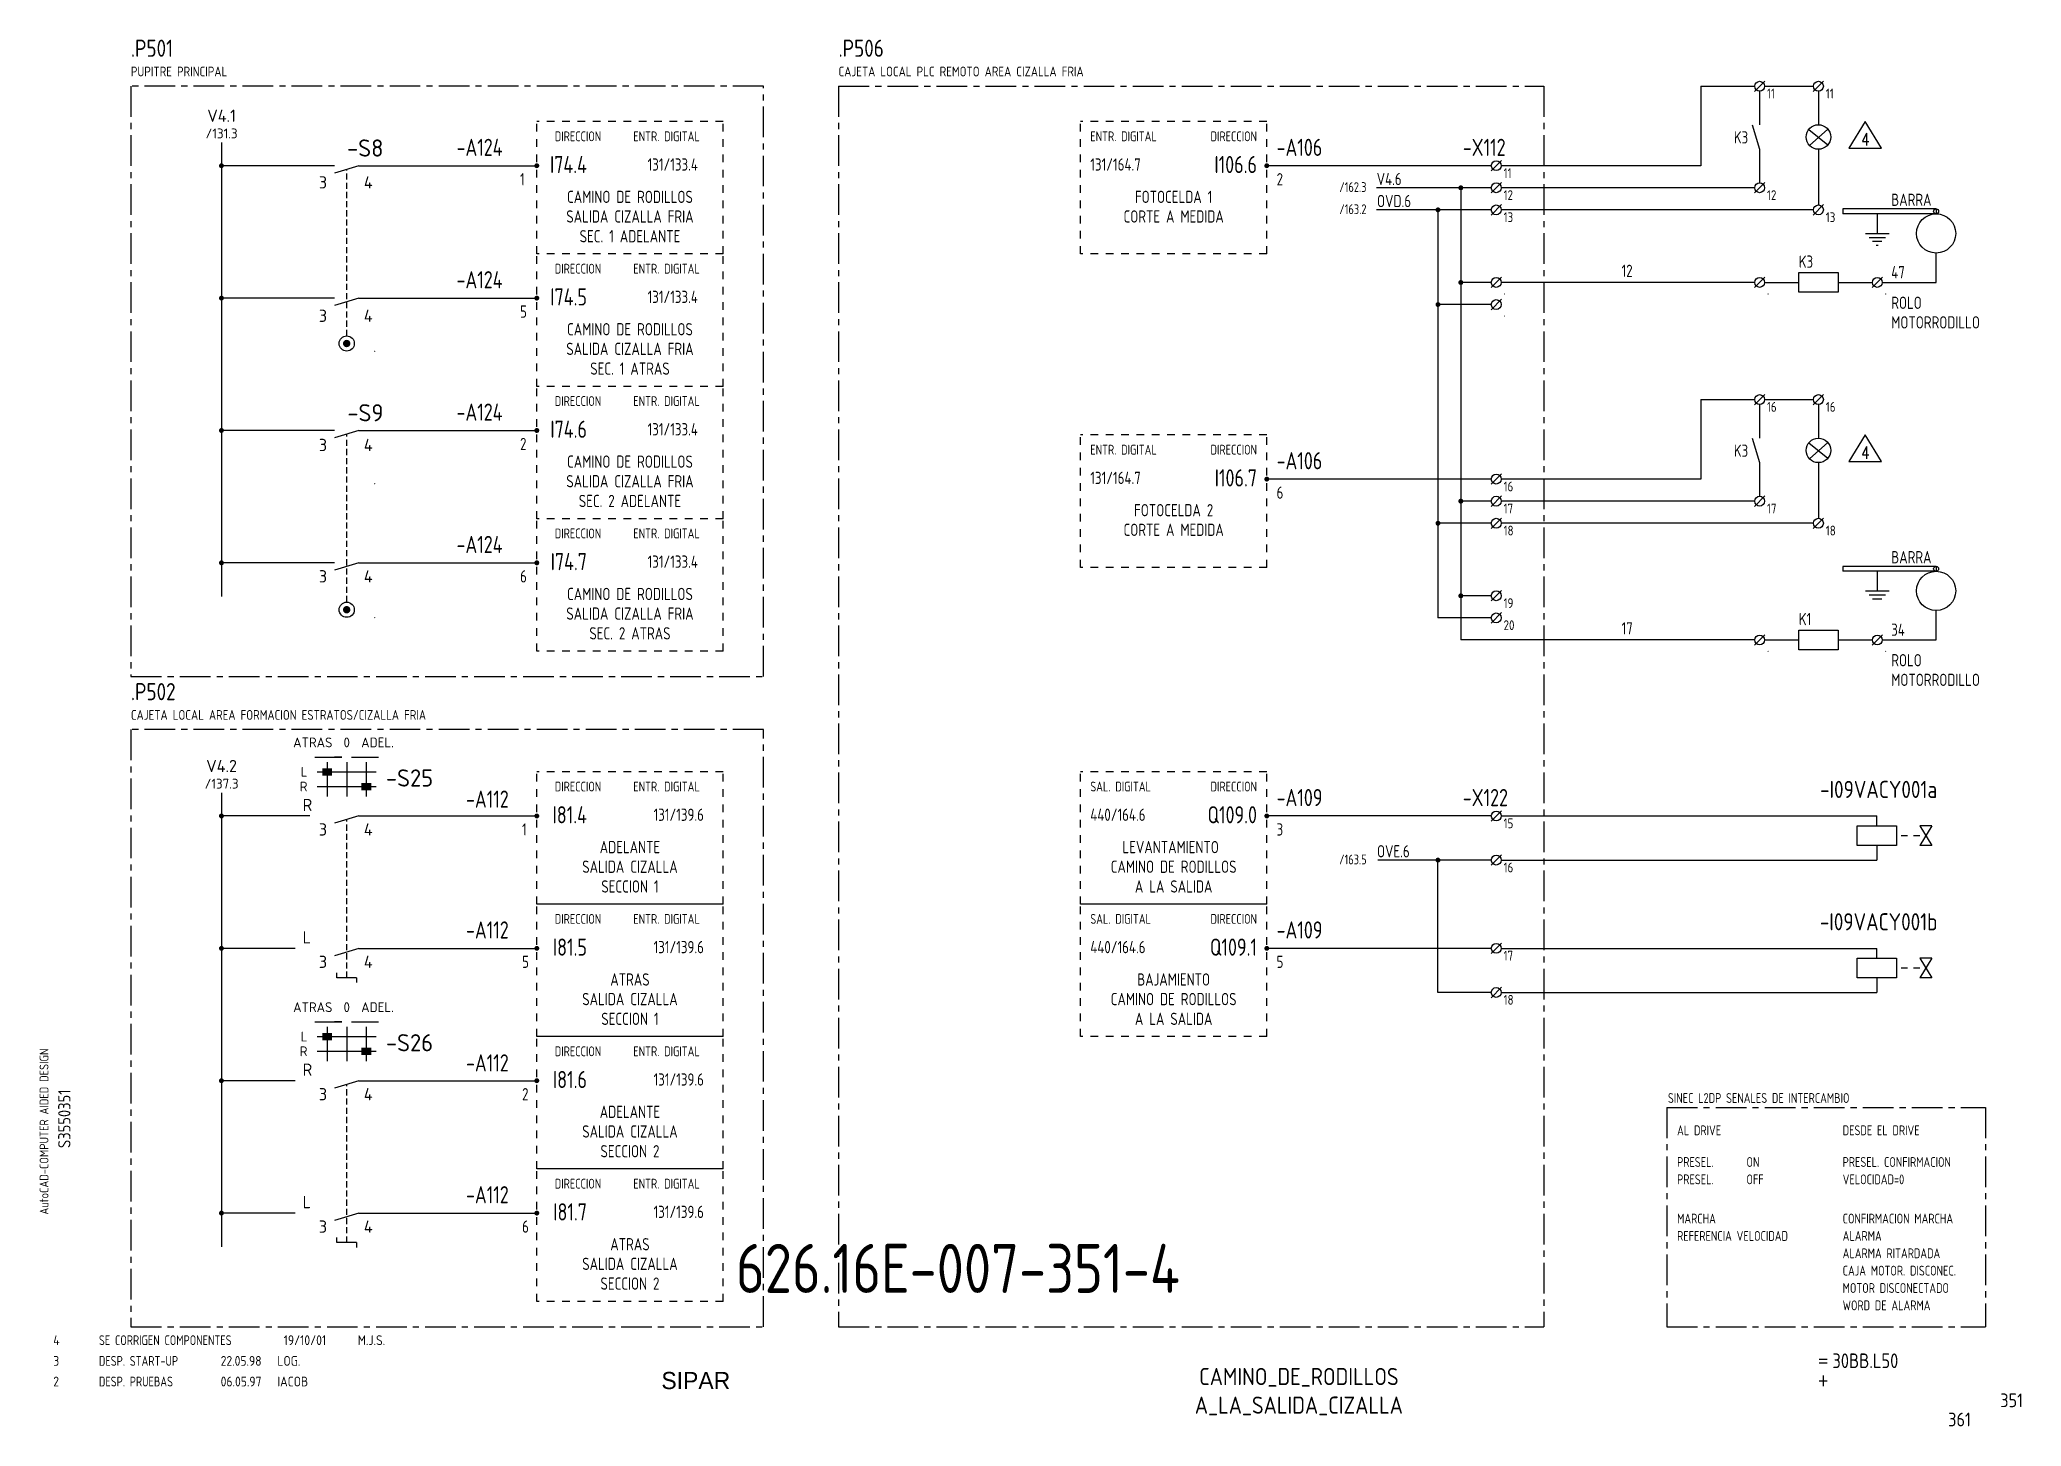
# Model space of a CAD drawing. Extents: x 10 to 414, y 6 to 288.
import ezdxf
from ezdxf.enums import TextEntityAlignment as Align

# ---------------------------------------------------------------- set-up
doc = ezdxf.new("R2010")
doc.units = 0
doc.header["$LTSCALE"] = 5
doc.header["$MEASUREMENT"] = 0
for name, pattern in [('CENTER', [2, 1.25, -0.25, 0.25, -0.25]), ('HIDDEN', [0.375, 0.25, -0.125]), ('HIDDEN1', [0.625, 0.3125, -0.3125])]:
    doc.linetypes.add(name, pattern=pattern)
doc.layers.get('0').update_dxf_attribs({"linetype": 'CONTINUOUS'})
for name, color, linetype in [('3', 3, 'CONTINUOUS'), ('CART', 7, 'CONTINUOUS'), ('TEXTO', 7, 'CONTINUOUS')]:
    doc.layers.add(name, color=color, linetype=linetype)
doc.styles.add('DIN', font='DIN.shx', dxfattribs={"width": 0.85})
doc.styles.add('ISO', font='DIN', dxfattribs={"width": 0.8})
doc.styles.add('N', font='ROMANS', dxfattribs={"width": 0.85, "height": 3})
doc.styles.add('ROMANS', font='ROMANS.shx', dxfattribs={"width": 0.85, "height": 2.7})
doc.styles.add('SIMPLEX', font='SIMPLEX', dxfattribs={"width": 0.85})
doc.styles.add('X', font='UNIV.SHX', dxfattribs={"height": 3.5})

# ---------------------------------------------------------------- blocks, each defined once
blk = doc.blocks.new('B5-3')
at = {"linetype": 'Continuous', "const_width": 0.5}
blk.add_lwpolyline([(-0.25, 0, 1), (0.25, 0, 1)], format="xyb", close=True, dxfattribs=at)
blk = doc.blocks.new('NORMALE')
at = {"linetype": 'Continuous'}
blk.add_line((-1.06, -1.06), (1.06, 1.06), dxfattribs=at)
at = {"color": 7}
blk.add_circle((0, 0), 1, dxfattribs=at)
at = {"color": 7, "style": 'SIMPLEX', "flags": 9}
for tag, p in [('QUADRO', (-7.5, 4)), ('SEZIONE', (-7.5, 2.5)), ('NUMO', (-7.5, 1)), ('NUMM', (-7.5, -0.5)), ('NOTEM', (-7.5, -2)), ('NOTEV', (-7.5, -3.5)), ('UTENZA', (-7.5, -5)), ('RIP', (-7.5, -6.5)), ('RAGGIO', (-7.5, -8))]:
    blk.add_attdef(tag, p, '', height=1, dxfattribs=at)
at = {"color": 3, "style": 'SIMPLEX', "flags": 8}
for tag, p in [('NUMI', (1.5, 0.5)), ('MORSETTIERA', (1.5, -2.5))]:
    blk.add_attdef(tag, p, '', height=2, dxfattribs=at)
blk = doc.blocks.new('BOX')
at = {"color": 3, "style": 'ISO', "width": 0.8}
blk.add_attdef('BOX', (0, 6), '', height=3.5, dxfattribs=at)
at = {"color": 7, "style": 'ISO', "width": 0.8}
blk.add_attdef('DESC', (0, 2), '', height=2, dxfattribs=at)
blk = doc.blocks.new('REV2')
at = {"color": 3, "style": 'DIN'}
for s, width, p in [('2', 0.9, (12.45, 13.79)), ('DESP. PRUEBAS', 0.8, (21.76, 13.79)), ('06.05.97', 0.9, (46.59, 13.79)), ('IACOB', 0.9, (58.16, 13.79))]:
    blk.add_text(s, height=2, dxfattribs=dict(at, width=width)).set_placement(p)
blk = doc.blocks.new('DESP')
at = {"color": 3, "style": 'DIN'}
for s, width, p in [('3', 0.9, (7.45, 13.02)), ('DESP. START-UP', 0.8, (16.76, 13.02)), ('22.05.98', 0.9, (41.59, 13.02)), ('LOG.', 0.9, (53.16, 13.02))]:
    blk.add_text(s, height=2, dxfattribs=dict(at, width=width)).set_placement(p)
blk = doc.blocks.new('REV.')
at = {"layer": 'TEXTO', "color": 4}
blk.add_lwpolyline([(-0.04, 3.69), (-3.37, -1.81), (3.29, -1.81)], close=True, dxfattribs=at)
at = {"layer": 'TEXTO', "style": 'ROMANS', "width": 0.8}
blk.add_attdef('REV.', text='', height=2.5, dxfattribs=at).set_placement((0, 0), align=Align.MIDDLE_CENTER)

msp = doc.modelspace()

# ---------------------------------------------------------------- linework, layer by layer
at = {"color": 3, "linetype": 'CENTER'}
for p, q in [((157.31, 279), (28.28, 279)), ((28.28, 279), (28.28, 158.58)), ((157.31, 158.58), (157.31, 279)), ((172.61, 279), (316.47, 279)), ((172.61, 279), (172.61, 25.96)), ((316.47, 279), (316.47, 25.96)), ((28.28, 158.58), (157.31, 158.58)), ((157.31, 147.76), (28.28, 147.76)), ((28.28, 147.76), (28.28, 25.96)), ((157.31, 25.96), (157.31, 147.76)), ((341.53, 70.71), (341.53, 25.96)), ((341.53, 70.71), (406.53, 70.71)), ((406.53, 70.71), (406.53, 25.96)), ((28.28, 25.96), (157.31, 25.96)), ((172.61, 25.96), (316.47, 25.96)), ((341.53, 25.96), (406.53, 25.96))]:
    msp.add_line(p, q, dxfattribs=at)
for p, q in [((348.47, 279), (348.47, 262.78)), ((360.47, 278), (360.47, 271.14)), ((372.47, 278), (372.47, 271.14)), ((358.97, 271.14), (360.47, 266.14)), ((370.49, 270.17), (374.37, 267.01)), ((374.41, 270.21), (370.66, 266.92)), ((69.8, 262.78), (66.8, 262.78)), ((74.8, 262.78), (69.8, 261.28)), ((74.8, 262.78), (79.8, 262.78)), ((79.8, 262.78), (111.07, 262.78)), ((305.75, 262.78), (259.96, 262.78)), ((348.47, 262.78), (307.75, 262.78)), ((360.47, 266.14), (360.47, 259.28)), ((372.47, 266.14), (372.47, 254.78)), ((305.75, 258.28), (282.35, 258.28)), ((359.47, 258.28), (307.75, 258.28)), ((305.75, 253.78), (282.35, 253.78)), ((371.47, 253.78), (307.75, 253.78)), ((305.75, 238.97), (299.53, 238.97)), ((359.47, 238.97), (307.75, 238.97)), ((69.8, 235.78), (66.8, 235.78)), ((74.8, 235.78), (69.8, 234.28)), ((74.8, 235.78), (79.8, 235.78)), ((79.8, 235.78), (111.07, 235.78)), ((305.75, 234.47), (294.87, 234.47)), ((348.47, 215.09), (348.47, 198.86)), ((360.47, 214.09), (360.47, 207.22)), ((372.47, 214.09), (372.47, 207.22)), ((69.8, 208.78), (66.8, 208.78)), ((74.8, 208.78), (69.8, 207.28)), ((74.8, 208.78), (79.8, 208.78)), ((79.8, 208.78), (111.07, 208.78)), ((358.97, 207.22), (360.47, 202.22)), ((370.49, 206.26), (374.37, 203.1)), ((374.41, 206.3), (370.66, 203)), ((360.47, 202.22), (360.47, 195.36)), ((372.47, 202.22), (372.47, 190.86)), ((305.75, 198.86), (259.96, 198.86)), ((348.47, 198.86), (307.75, 198.86)), ((305.75, 194.36), (299.53, 194.36)), ((359.47, 194.36), (307.75, 194.36)), ((305.75, 189.86), (294.87, 189.86)), ((371.47, 189.86), (307.75, 189.86)), ((69.8, 181.78), (66.8, 181.78)), ((74.8, 181.78), (69.8, 180.28)), ((74.8, 181.78), (79.8, 181.78)), ((79.8, 181.78), (111.07, 181.78)), ((305.75, 175.06), (299.53, 175.06)), ((305.75, 170.56), (294.87, 170.56)), ((359.47, 166.06), (299.53, 166.06)), ((65.8, 142.15), (71.3, 142.15)), ((73.3, 142.15), (78.8, 142.15)), ((66.3, 139.15), (78.3, 139.15)), ((68.3, 141.15), (68.3, 134.15)), ((72.3, 141.15), (72.3, 134.15)), ((76.3, 141.15), (76.3, 134.15)), ((66.3, 136.15), (78.3, 136.15)), ((64.8, 130.15), (61.8, 130.15)), ((74.8, 130.15), (69.8, 128.65)), ((74.8, 130.15), (111.07, 130.15)), ((305.75, 130.15), (259.96, 130.15)), ((389.37, 126.15), (390.62, 126.15)), ((391.87, 126.15), (393.12, 126.15)), ((305.75, 121.15), (282.61, 121.15)), ((74.8, 103.15), (69.8, 101.65)), ((74.8, 103.15), (111.07, 103.15)), ((305.75, 103.15), (259.96, 103.15)), ((389.37, 99.15), (390.62, 99.15)), ((391.87, 99.15), (393.12, 99.15)), ((305.75, 94.15), (294.87, 94.15)), ((65.8, 88.15), (71.3, 88.15)), ((66.3, 85.15), (78.3, 85.15)), ((68.3, 87.15), (68.3, 80.15)), ((72.3, 87.15), (72.3, 80.15)), ((73.3, 88.15), (78.8, 88.15)), ((76.3, 87.15), (76.3, 80.15)), ((66.3, 82.15), (78.3, 82.15)), ((74.8, 76.15), (69.8, 74.65)), ((74.8, 76.15), (111.07, 76.15)), ((74.8, 49.15), (69.8, 47.65)), ((74.8, 49.15), (111.07, 49.15))]:
    msp.add_line(p, q)
at = {"linetype": 'Continuous'}
for p, q in [((348.47, 279), (359.47, 279)), ((361.47, 279), (371.47, 279)), ((46.75, 267.52), (46.75, 174.89)), ((66.8, 262.78), (46.75, 262.78)), ((299.53, 258.28), (299.53, 166.06)), ((294.87, 253.78), (294.87, 170.56)), ((396.47, 253.97), (377.47, 253.97)), ((377.47, 253.97), (377.47, 252.97)), ((396.47, 252.97), (377.47, 252.97)), ((384.47, 252.97), (384.47, 248.97)), ((396.47, 253.97), (396.47, 252.97)), ((382.07, 248.97), (386.87, 248.97)), ((382.8, 248.17), (386.13, 248.17)), ((383.53, 247.37), (385.4, 247.37)), ((384.27, 246.57), (384.67, 246.57)), ((396.47, 238.97), (396.47, 244.97)), ((361.47, 238.97), (368.47, 238.97)), ((368.47, 240.97), (376.47, 240.97)), ((368.47, 236.97), (368.47, 240.97)), ((376.47, 240.97), (376.47, 236.97)), ((376.47, 238.97), (383.47, 238.97)), ((385.47, 238.97), (396.47, 238.97)), ((66.8, 235.78), (46.75, 235.78)), ((376.47, 236.97), (368.47, 236.97)), ((348.47, 215.09), (359.47, 215.09)), ((361.47, 215.09), (371.47, 215.09)), ((66.8, 208.78), (46.75, 208.78)), ((66.8, 181.78), (46.75, 181.78)), ((396.47, 181.06), (377.47, 181.06)), ((377.47, 181.06), (377.47, 180.06)), ((396.47, 180.06), (377.47, 180.06)), ((384.47, 180.06), (384.47, 176.06)), ((396.47, 181.06), (396.47, 180.06)), ((382.07, 176.06), (386.87, 176.06)), ((382.8, 175.26), (386.13, 175.26)), ((383.53, 174.46), (385.4, 174.46)), ((396.47, 166.06), (396.47, 172.06)), ((361.47, 166.06), (368.47, 166.06)), ((368.47, 168.06), (376.47, 168.06)), ((368.47, 164.06), (368.47, 168.06)), ((376.47, 168.06), (376.47, 164.06)), ((376.47, 166.06), (383.47, 166.06)), ((385.47, 166.06), (396.47, 166.06)), ((376.47, 164.06), (368.47, 164.06)), ((46.75, 134.9), (46.75, 42.26)), ((61.8, 130.15), (46.75, 130.15)), ((307.75, 130.15), (384.37, 130.15)), ((384.37, 128.15), (384.37, 130.15)), ((380.37, 128.15), (388.37, 128.15)), ((380.37, 124.15), (380.37, 128.15)), ((388.37, 128.15), (388.37, 124.15)), ((395.62, 128.15), (393.12, 124.15)), ((393.12, 128.15), (395.62, 124.15)), ((395.62, 128.15), (393.12, 128.15)), ((388.37, 124.15), (380.37, 124.15)), ((384.37, 124.15), (384.37, 121.15)), ((395.62, 124.15), (393.12, 124.15)), ((294.87, 94.15), (294.87, 121.15)), ((307.75, 121.15), (384.37, 121.15)), ((149.07, 112.15), (111.07, 112.15)), ((259.96, 112.15), (221.96, 112.15)), ((61.8, 103.15), (46.75, 103.15)), ((307.75, 103.15), (384.37, 103.15)), ((380.37, 101.15), (388.37, 101.15)), ((380.37, 97.15), (380.37, 101.15)), ((384.37, 101.15), (384.37, 103.15)), ((388.37, 101.15), (388.37, 97.15)), ((395.62, 101.15), (393.12, 101.15)), ((393.12, 101.15), (395.62, 97.15)), ((395.62, 101.15), (393.12, 97.15)), ((70.3, 97.15), (70.3, 98.15)), ((74.3, 97.15), (70.3, 97.15)), ((74.3, 97.15), (74.3, 96.15)), ((388.37, 97.15), (380.37, 97.15)), ((384.37, 97.15), (384.37, 94.15)), ((395.62, 97.15), (393.12, 97.15)), ((307.75, 94.15), (384.37, 94.15)), ((149.07, 85.15), (111.07, 85.15)), ((61.8, 76.15), (46.75, 76.15)), ((149.07, 58.15), (111.07, 58.15)), ((61.8, 49.15), (46.75, 49.15)), ((70.3, 43.15), (70.3, 44.15)), ((74.3, 43.15), (70.3, 43.15)), ((74.3, 43.15), (74.3, 42.15))]:
    msp.add_line(p, q, dxfattribs=at)
at = {"linetype": 'HIDDEN1'}
for p, q in [((111.07, 244.78), (111.07, 271.78)), ((149.07, 271.78), (111.07, 271.78)), ((149.07, 244.78), (149.07, 271.78)), ((221.96, 244.78), (221.96, 271.78)), ((259.96, 271.78), (221.96, 271.78)), ((259.96, 244.78), (259.96, 271.78)), ((149.07, 244.78), (111.07, 244.78)), ((111.07, 217.78), (111.07, 244.78)), ((149.07, 217.78), (149.07, 244.78)), ((259.96, 244.78), (221.96, 244.78)), ((149.07, 217.78), (111.07, 217.78)), ((111.07, 190.78), (111.07, 217.78)), ((149.07, 190.78), (149.07, 217.78)), ((221.96, 180.86), (221.96, 207.86)), ((259.96, 207.86), (221.96, 207.86)), ((259.96, 180.86), (259.96, 207.86)), ((149.07, 190.78), (111.07, 190.78)), ((111.07, 163.78), (111.07, 190.78)), ((149.07, 163.78), (149.07, 190.78)), ((259.96, 180.86), (221.96, 180.86)), ((149.07, 163.78), (111.07, 163.78)), ((149.07, 139.15), (111.07, 139.15)), ((111.07, 112.15), (111.07, 139.15)), ((149.07, 112.15), (149.07, 139.15)), ((221.96, 112.15), (221.96, 139.15)), ((259.96, 139.15), (221.96, 139.15)), ((259.96, 112.15), (259.96, 139.15)), ((111.07, 85.15), (111.07, 112.15)), ((149.07, 112.15), (111.07, 112.15)), ((149.07, 85.15), (149.07, 112.15)), ((221.96, 85.15), (221.96, 112.15)), ((259.96, 85.15), (259.96, 112.15)), ((111.07, 58.15), (111.07, 85.15)), ((149.07, 58.15), (149.07, 85.15)), ((259.96, 85.15), (221.96, 85.15)), ((149.07, 58.15), (111.07, 58.15)), ((111.07, 31.15), (111.07, 58.15)), ((149.07, 31.15), (149.07, 58.15)), ((149.07, 31.15), (111.07, 31.15))]:
    msp.add_line(p, q, dxfattribs=at)
at = {"linetype": 'HIDDEN'}
for p, q in [((72.3, 228.07), (72.3, 262.03)), ((72.3, 173.77), (72.3, 208.03)), ((72.3, 97.15), (72.3, 129.4)), ((72.3, 43.15), (72.3, 75.4))]:
    msp.add_line(p, q, dxfattribs=at)
at = {"linetype": 'Continuous'}
for points, const_width in [([(71.92, 226.52, 1), (72.67, 226.52, 1)], 0.75), ([(299.28, 175.06, 1), (299.78, 175.06, 1)], 0.5), ([(71.92, 172.22, 1), (72.67, 172.22, 1)], 0.75)]:
    msp.add_lwpolyline(points, format="xyb", close=True, dxfattribs=dict(at, const_width=const_width))
for points in [[(71.3, 142.15), (69.8, 142.15)], [(73.3, 142.15), (74.8, 142.15)], [(71.3, 88.15), (69.8, 88.15)], [(73.3, 88.15), (74.8, 88.15)]]:
    msp.add_lwpolyline(points)
at = {"const_width": 1.5}
for points in [[(67.3, 139.15), (69.3, 139.15)], [(75.3, 136.15), (77.3, 136.15)], [(67.3, 85.15), (69.3, 85.15)], [(75.3, 82.15), (77.3, 82.15)]]:
    msp.add_lwpolyline(points, dxfattribs=at)
for centre in [(372.47, 268.64), (372.47, 204.72)]:
    msp.add_circle(centre, 2.5)
at = {"linetype": 'Continuous'}
for centre, radius in [((396.47, 248.97), 4), ((396.47, 253.47), 0.5), ((72.3, 226.52), 1.55), ((396.47, 176.06), 4), ((396.47, 180.56), 0.5), ((72.3, 172.22), 1.55)]:
    msp.add_circle(centre, radius, dxfattribs=at)

# ---------------------------------------------------------------- block references
ref = msp.add_blockref('NORMALE', (360.47, 279), dxfattribs=at)
ref.add_attrib('MORSETTIERA', '11', (361.97, 276.5), dxfattribs={"color": 7, "height": 2, "style": 'DIN', "width": 0.85, "flags": 8})
ref = msp.add_blockref('NORMALE', (372.47, 279), dxfattribs=at)
ref.add_attrib('MORSETTIERA', '11', (373.97, 276.5), dxfattribs={"color": 7, "height": 2, "style": 'DIN', "width": 0.85, "flags": 8})
for p in [(382.05, 268.14), (382.05, 204.23)]:
    msp.add_blockref('REV.', p, dxfattribs=at).add_auto_attribs({'REV.': '4'})
for p in [(46.75, 262.78), (259.96, 262.78), (299.53, 258.28), (294.87, 253.78), (46.75, 235.78), (46.75, 208.78), (259.96, 198.86), (46.75, 181.78), (46.75, 130.15), (259.96, 130.15), (294.87, 121.15), (46.75, 103.15), (259.96, 103.15), (46.75, 76.15), (46.75, 49.15)]:
    msp.add_blockref('B5-3', p)
at = {"xscale": -1}
for p in [(111.07, 262.78), (299.53, 238.97), (111.07, 235.78), (294.87, 234.47), (111.07, 208.78), (299.53, 194.36), (294.87, 189.86), (111.07, 181.78), (111.07, 130.15), (111.07, 103.15), (111.07, 76.15), (111.07, 49.15)]:
    msp.add_blockref('B5-3', p, dxfattribs=at)
at = {"linetype": 'Continuous'}
ref = msp.add_blockref('NORMALE', (306.75, 262.78), dxfattribs=at)
ref.add_attrib('MORSETTIERA', '11', (308.25, 260.28), dxfattribs={"color": 7, "height": 2, "style": 'DIN', "width": 0.85, "flags": 8})
ref = msp.add_blockref('NORMALE', (306.75, 258.28), dxfattribs=at)
ref.add_attrib('MORSETTIERA', '12', (308.25, 255.78), dxfattribs={"color": 7, "height": 2, "style": 'DIN', "width": 0.85, "flags": 8})
ref = msp.add_blockref('NORMALE', (360.47, 258.28), dxfattribs=at)
ref.add_attrib('MORSETTIERA', '12', (361.97, 255.78), dxfattribs={"color": 7, "height": 2, "style": 'DIN', "width": 0.85, "flags": 8})
ref = msp.add_blockref('NORMALE', (306.75, 253.78), dxfattribs=at)
ref.add_attrib('MORSETTIERA', '13', (308.25, 251.28), dxfattribs={"color": 7, "height": 2, "style": 'DIN', "width": 0.85, "flags": 8})
ref = msp.add_blockref('NORMALE', (372.47, 253.78), dxfattribs=at)
ref.add_attrib('MORSETTIERA', '13', (373.97, 251.28), dxfattribs={"color": 7, "height": 2, "style": 'DIN', "width": 0.85, "flags": 8})
ref = msp.add_blockref('NORMALE', (306.75, 238.97), dxfattribs=at)
ref.add_attrib('MORSETTIERA', '.', (308.25, 236.47), dxfattribs={"color": 7, "height": 2, "style": 'DIN', "width": 0.85, "flags": 8})
ref = msp.add_blockref('NORMALE', (360.47, 238.97), dxfattribs=at)
ref.add_attrib('MORSETTIERA', '.', (361.97, 236.47), dxfattribs={"color": 7, "height": 2, "style": 'DIN', "width": 0.85, "flags": 8})
ref = msp.add_blockref('NORMALE', (384.47, 238.97), dxfattribs=at)
ref.add_attrib('MORSETTIERA', '.', (385.97, 236.47), dxfattribs={"color": 7, "height": 2, "style": 'DIN', "width": 0.85, "flags": 8})
ref = msp.add_blockref('NORMALE', (306.75, 234.47), dxfattribs=at)
ref.add_attrib('MORSETTIERA', '.', (308.25, 231.97), dxfattribs={"color": 7, "height": 2, "style": 'DIN', "width": 0.85, "flags": 8})
ref = msp.add_blockref('NORMALE', (360.47, 215.09), dxfattribs=at)
ref.add_attrib('MORSETTIERA', '16', (361.97, 212.59), dxfattribs={"color": 7, "height": 2, "style": 'DIN', "width": 0.85, "flags": 8})
ref = msp.add_blockref('NORMALE', (372.47, 215.09), dxfattribs=at)
ref.add_attrib('MORSETTIERA', '16', (373.97, 212.59), dxfattribs={"color": 7, "height": 2, "style": 'DIN', "width": 0.85, "flags": 8})
ref = msp.add_blockref('NORMALE', (306.75, 198.86), dxfattribs=at)
ref.add_attrib('MORSETTIERA', '16', (308.25, 196.36), dxfattribs={"color": 7, "height": 2, "style": 'DIN', "width": 0.85, "flags": 8})
ref = msp.add_blockref('NORMALE', (306.75, 194.36), dxfattribs=at)
ref.add_attrib('MORSETTIERA', '17', (308.25, 191.86), dxfattribs={"color": 7, "height": 2, "style": 'DIN', "width": 0.85, "flags": 8})
ref = msp.add_blockref('NORMALE', (360.47, 194.36), dxfattribs=at)
ref.add_attrib('MORSETTIERA', '17', (361.97, 191.86), dxfattribs={"color": 7, "height": 2, "style": 'DIN', "width": 0.85, "flags": 8})
ref = msp.add_blockref('NORMALE', (306.75, 189.86), dxfattribs=at)
ref.add_attrib('MORSETTIERA', '18', (308.25, 187.36), dxfattribs={"color": 7, "height": 2, "style": 'DIN', "width": 0.85, "flags": 8})
ref = msp.add_blockref('NORMALE', (372.47, 189.86), dxfattribs=at)
ref.add_attrib('MORSETTIERA', '18', (373.97, 187.36), dxfattribs={"color": 7, "height": 2, "style": 'DIN', "width": 0.85, "flags": 8})
ref = msp.add_blockref('NORMALE', (306.75, 175.06), dxfattribs=at)
ref.add_attrib('MORSETTIERA', '19', (308.25, 172.56), dxfattribs={"color": 7, "height": 2, "style": 'DIN', "width": 0.85, "flags": 8})
ref = msp.add_blockref('NORMALE', (306.75, 170.56), dxfattribs=at)
ref.add_attrib('MORSETTIERA', '20', (308.25, 168.06), dxfattribs={"color": 7, "height": 2, "style": 'DIN', "width": 0.85, "flags": 8})
ref = msp.add_blockref('NORMALE', (360.47, 166.06), dxfattribs=at)
ref.add_attrib('MORSETTIERA', '.', (361.97, 163.56), dxfattribs={"color": 7, "height": 2, "style": 'DIN', "width": 0.85, "flags": 8})
ref = msp.add_blockref('NORMALE', (384.47, 166.06), dxfattribs=at)
ref.add_attrib('MORSETTIERA', '.', (385.97, 163.56), dxfattribs={"color": 7, "height": 2, "style": 'DIN', "width": 0.85, "flags": 8})
ref = msp.add_blockref('NORMALE', (306.75, 130.15), dxfattribs=at)
ref.add_attrib('MORSETTIERA', '15', (308.25, 127.65), dxfattribs={"color": 7, "height": 2, "style": 'DIN', "width": 0.85, "flags": 8})
ref = msp.add_blockref('NORMALE', (306.75, 121.15), dxfattribs=at)
ref.add_attrib('MORSETTIERA', '16', (308.25, 118.65), dxfattribs={"color": 7, "height": 2, "style": 'DIN', "width": 0.85, "flags": 8})
ref = msp.add_blockref('NORMALE', (306.75, 103.15), dxfattribs=at)
ref.add_attrib('MORSETTIERA', '17', (308.25, 100.65), dxfattribs={"color": 7, "height": 2, "style": 'DIN', "width": 0.85, "flags": 8})
ref = msp.add_blockref('NORMALE', (306.75, 94.15), dxfattribs=at)
ref.add_attrib('MORSETTIERA', '18', (308.25, 91.65), dxfattribs={"color": 7, "height": 2, "style": 'DIN', "width": 0.85, "flags": 8})
ref = msp.add_blockref('BOX', (341.77, 69.62))
ref.add_attrib('DESC', 'SINEC L2DP SENALES DE INTERCAMBIO', (341.77, 71.62), dxfattribs={"color": 7, "height": 2, "style": 'ISO', "width": 0.8})
for name, p in [('DESP', (5, 4.98)), ('REV2', (0, 0))]:
    msp.add_blockref(name, p, dxfattribs=at)

# ---------------------------------------------------------------- texts
at = {"color": 3, "style": 'DIN'}
for s, height, width, p in [('.P501', 3.5, 0.85, (28.28, 285)), ('.P506', 3.5, 0.85, (172.61, 285)), ('-A124', 3.5, 0.8, (94.7, 264.78)), ('-A106', 3.5, 0.8, (261.96, 264.78)), ('-X112', 3.5, 0.8, (299.94, 264.78)), ('-A124', 3.5, 0.8, (94.7, 237.78)), ('-A124', 3.5, 0.8, (94.7, 210.78)), ('-A106', 3.5, 0.8, (261.96, 200.86)), ('-A124', 3.5, 0.8, (94.7, 183.78)), ('.P502', 3.5, 0.85, (28.28, 153.76)), ('-A112', 3.5, 0.8, (96.63, 131.84)), ('-A109', 3.5, 0.8, (261.96, 132.15)), ('-X122', 3.5, 0.8, (299.94, 132.15)), ('-A112', 3.5, 0.8, (96.63, 105.15)), ('-A109', 3.5, 0.8, (261.96, 105.15)), ('-A112', 3.5, 0.8, (96.63, 78.04)), ('-A112', 3.5, 0.8, (96.63, 51.15)), ('4', 2, 0.9, (12.44, 22.22)), ('SE CORRIGEN COMPONENTES', 2, 0.8, (21.76, 22.22)), ('19/10/01', 2, 0.9, (59.44, 22.22)), ('M.J.S.', 2, 0.9, (74.55, 22.22))]:
    msp.add_text(s, height=height, dxfattribs=dict(at, width=width)).set_placement(p)
at = {"style": 'DIN'}
for s, height, width, p in [('PUPITRE PRINCIPAL', 2, 0.85, (28.28, 281)), ('CAJETA LOCAL PLC REMOTO AREA CIZALLA FRIA', 2, 0.85, (172.61, 281)), ('K3', 2.5, 0.8, (355.22, 267.32)), ('131/133.4', 2.5, 0.8, (133.66, 261.78)), ('131/164.7', 2.5, 0.8, (223.96, 261.78)), ('1', 2.5, 0.8, (107.66, 258.78)), ('2', 2.5, 0.8, (261.96, 258.78)), ('V4.6', 2.5, 0.8, (282.37, 258.83)), ('OVD.6', 2.5, 0.8, (282.44, 254.33)), ('BARRA', 2.5, 0.8, (387.32, 254.59)), ('12', 2.5, 0.8, (332.31, 240.09)), ('K3', 2.5, 0.8, (368.47, 241.97)), ('47', 2.5, 0.8, (387.32, 239.81)), ('131/133.4', 2.5, 0.8, (133.66, 234.78)), ('ROLO', 2.5, 0.8, (387.32, 233.58)), ('5', 2.5, 0.8, (107.66, 231.78)), ('MOTORRODILLO', 2.5, 0.8, (387.32, 229.58)), ('131/133.4', 2.5, 0.8, (133.66, 207.78)), ('2', 2.5, 0.8, (107.66, 204.78)), ('K3', 2.5, 0.8, (355.22, 203.41)), ('131/164.7', 2.5, 0.8, (223.96, 197.86)), ('6', 2.5, 0.8, (261.96, 194.86)), ('131/133.4', 2.5, 0.8, (133.66, 180.78)), ('BARRA', 2.5, 0.8, (387.32, 181.68)), ('6', 2.5, 0.8, (107.66, 177.78)), ('K1', 2.5, 0.8, (368.47, 169.06)), ('17', 2.5, 0.8, (332.31, 167.18)), ('34', 2.5, 0.8, (387.32, 166.9)), ('ROLO', 2.5, 0.8, (387.32, 160.67)), ('MOTORRODILLO', 2.5, 0.8, (387.32, 156.67)), ('CAJETA LOCAL AREA FORMACION ESTRATOS/CIZALLA FRIA', 2, 0.85, (28.28, 149.76)), ('131/139.6', 2.5, 0.8, (134.88, 129.15)), ('440/164.6', 2.5, 0.8, (223.96, 129.15)), ('1', 2.5, 0.8, (108.07, 126.15)), ('3', 2.5, 0.8, (261.96, 126.15)), ('OVE.6', 2.5, 0.8, (282.44, 121.7)), ('5', 2.5, 0.8, (108.07, 99.15)), ('131/139.6', 2.5, 0.8, (134.88, 102.15)), ('440/164.6', 2.5, 0.8, (223.96, 102.15)), ('5', 2.5, 0.8, (261.96, 99.15)), ('131/139.6', 2.5, 0.8, (134.88, 75.15)), ('2', 2.5, 0.8, (108.07, 72.15)), ('AL DRIVE', 2, 0.8, (343.64, 65.03)), ('DESDE EL DRIVE', 2, 0.8, (377.41, 65.03)), ('PRESEL.', 2, 0.8, (343.64, 58.57)), ('PRESEL.', 2, 0.8, (343.64, 55.03)), ('ON', 2, 0.8, (357.8, 58.57)), ('OFF', 2, 0.8, (357.8, 55.03)), ('VELOCIDAD=0', 2, 0.8, (377.41, 55.03)), ('PRESEL. CONFIRMACION', 2, 0.8, (377.41, 58.57)), ('131/139.6', 2.5, 0.8, (134.88, 48.15)), ('MARCHA', 2, 0.8, (343.64, 47.03)), ('CONFIRMACION MARCHA', 2, 0.8, (377.41, 47.03)), ('6', 2.5, 0.8, (108.07, 45.15)), ('REFERENCIA VELOCIDAD', 2, 0.8, (343.64, 43.49)), ('ALARMA', 2, 0.8, (377.41, 43.49)), ('ALARMA RITARDADA', 2, 0.8, (377.41, 39.95)), ('CAJA MOTOR. DISCONEC.', 2, 0.8, (377.41, 36.41)), ('MOTOR DISCONECTADO', 2, 0.8, (377.41, 32.87)), ('WORD DE ALARMA', 2, 0.8, (377.41, 29.33))]:
    msp.add_text(s, height=height, dxfattribs=dict(at, width=width)).set_placement(p)
for s, height, p in [('V4.1', 2.5, (46.78, 271.72)), ('/131.3', 2, (46.78, 268.37)), ('V4.2', 2.5, (46.78, 139.09)), ('/137.3', 2, (46.78, 135.74))]:
    msp.add_text(s, height=height, dxfattribs=at).set_placement(p, align=Align.CENTER)
at = {"color": 3, "style": 'DIN'}
for s, p in [('-S8', (79.8, 264.64)), ('-S9', (79.8, 210.64))]:
    msp.add_text(s, height=3.5, dxfattribs=at).set_placement(p, align=Align.RIGHT)
at = {"color": 1, "style": 'DIN', "width": 0.8}
for p in [(124.21, 267.78), (257.96, 267.78), (124.21, 240.78), (124.21, 213.78), (257.96, 203.86), (124.21, 186.78), (124.21, 135.15), (257.96, 135.15), (124.21, 108.15), (257.96, 108.15), (124.21, 81.15), (124.21, 54.15)]:
    msp.add_text('DIRECCION', height=2, dxfattribs=at).set_placement(p, align=Align.RIGHT)
for s, p in [('ENTR. DIGITAL', (130.75, 267.78)), ('ENTR. DIGITAL', (223.96, 267.78)), ('ENTR. DIGITAL', (130.75, 240.78)), ('ENTR. DIGITAL', (130.75, 213.78)), ('ENTR. DIGITAL', (223.96, 203.86)), ('ENTR. DIGITAL', (130.75, 186.78)), ('ENTR. DIGITAL', (130.75, 135.15)), ('SAL. DIGITAL', (223.96, 135.15)), ('ENTR. DIGITAL', (130.75, 108.15)), ('SAL. DIGITAL', (223.96, 108.15)), ('ENTR. DIGITAL', (130.75, 81.15)), ('ENTR. DIGITAL', (130.75, 54.15))]:
    msp.add_text(s, height=2, dxfattribs=at).set_placement(p)
at = {"color": 3, "style": 'DIN', "width": 0.8}
for s, p in [('I74.4', (121.3, 261.28)), ('I106.6', (257.96, 261.28)), ('I74.5', (121.3, 234.28)), ('I74.6', (121.3, 207.28)), ('I106.7', (257.96, 197.36)), ('I74.7', (121.3, 180.28)), ('I81.4', (121.3, 128.65)), ('Q109.0', (257.96, 128.65)), ('I81.5', (121.3, 101.65)), ('Q109.1', (257.96, 101.65)), ('I81.6', (121.3, 74.65)), ('I81.7', (121.3, 47.65))]:
    msp.add_text(s, height=3.5, dxfattribs=at).set_placement(p, align=Align.RIGHT)
at = {"color": 7, "style": 'ISO'}
for p in [(68.3, 258.14), (68.3, 230.92), (68.3, 204.57), (68.3, 177.78), (68.3, 126.15), (68.3, 99.15), (68.3, 72.15), (68.3, 45.15)]:
    msp.add_text('3', height=2.5, dxfattribs=at).set_placement(p, align=Align.RIGHT)
for s, p in [('4', (75.8, 258.14)), ('4', (75.8, 230.92)), ('4', (75.8, 204.57)), ('4', (75.8, 177.78)), ('R', (63.3, 131.15)), ('4', (75.8, 126.15)), ('L', (63.3, 104.15)), ('4', (75.8, 99.15)), ('R', (63.3, 77.15)), ('4', (75.8, 72.15)), ('L', (63.3, 50.15)), ('4', (75.8, 45.15))]:
    msp.add_text(s, height=2.5, dxfattribs=at).set_placement(p)
at = {"style": 'DIN', "width": 0.8}
for s, height, p in [('/162.3', 2, (277.52, 257.43)), ('CAMINO DE RODILLOS', 2.5, (130.07, 255.18)), ('FOTOCELDA 1', 2.5, (240.96, 255.18)), ('/163.2', 2, (277.52, 252.91)), ('SALIDA CIZALLA FRIA', 2.5, (130.07, 251.18)), ('CORTE A MEDIDA', 2.5, (240.96, 251.18)), ('SEC. 1 ADELANTE', 2.5, (130.07, 247.15)), ('CAMINO DE RODILLOS', 2.5, (130.07, 228.18)), ('SALIDA CIZALLA FRIA', 2.5, (130.07, 224.18)), ('SEC. 1 ATRAS', 2.5, (130.07, 220.15)), ('CAMINO DE RODILLOS', 2.5, (130.07, 201.18)), ('SALIDA CIZALLA FRIA', 2.5, (130.07, 197.18)), ('SEC. 2 ADELANTE', 2.5, (130.07, 193.15)), ('FOTOCELDA 2', 2.5, (240.96, 191.27)), ('CORTE A MEDIDA', 2.5, (240.96, 187.27)), ('CAMINO DE RODILLOS', 2.5, (130.07, 174.18)), ('SALIDA CIZALLA FRIA', 2.5, (130.07, 170.18)), ('SEC. 2 ATRAS', 2.5, (130.07, 166.15)), ('ADELANTE', 2.5, (130.07, 122.55)), ('LEVANTAMIENTO ', 2.5, (240.96, 122.55)), ('/163.5', 2, (277.52, 120.28)), ('SALIDA CIZALLA', 2.5, (130.07, 118.55)), ('CAMINO DE RODILLOS', 2.5, (240.96, 118.55)), ('SECCION 1', 2.5, (130.07, 114.52)), ('A LA SALIDA', 2.5, (240.96, 114.52)), ('ATRAS', 2.5, (130.07, 95.55)), ('BAJAMIENTO', 2.5, (240.96, 95.55)), ('SALIDA CIZALLA', 2.5, (130.07, 91.55)), ('CAMINO DE RODILLOS', 2.5, (240.96, 91.55)), ('SECCION 1', 2.5, (130.07, 87.52)), ('A LA SALIDA', 2.5, (240.96, 87.52)), ('ADELANTE', 2.5, (130.07, 68.55)), ('SALIDA CIZALLA', 2.5, (130.07, 64.55)), ('SECCION 2', 2.5, (130.07, 60.52)), ('ATRAS', 2.5, (130.07, 41.55)), ('SALIDA CIZALLA', 2.5, (130.07, 37.55)), ('SECCION 2', 2.5, (130.07, 33.52))]:
    msp.add_text(s, height=height, dxfattribs=at).set_placement(p, align=Align.CENTER)
at = {"color": 1}
for s, style, p in [('.', 'DIN', (78.3, 224.78)), ('.', 'DIN', (78.3, 197.78)), ('.', 'DIN', (78.3, 170.48)), ('L', 'ISO', (64.3, 138.15)), ('R', 'ISO', (64.3, 135.15)), ('L', 'ISO', (64.3, 84.15)), ('R', 'ISO', (64.3, 81.15))]:
    msp.add_text(s, height=2, dxfattribs=dict(at, style=style)).set_placement(p, align=Align.RIGHT)
at = {"color": 1, "style": 'ISO'}
for s, p in [('ATRAS', (65.38, 144.15)), ('0', (72.3, 144.15)), ('ADEL.', (78.58, 144.15)), ('ATRAS', (65.38, 90.15)), ('0', (72.3, 90.15)), ('ADEL.', (78.58, 90.15))]:
    msp.add_text(s, height=2, dxfattribs=at).set_placement(p, align=Align.CENTER)
at = {"color": 3, "style": 'DIN', "width": 0.85}
for s, p in [('-I09VACY001a', (384.75, 133.82)), ('-I09VACY001b', (384.75, 106.82))]:
    msp.add_text(s, height=3.5, dxfattribs=at).set_placement(p, align=Align.CENTER)
at = {"color": 2, "insert": (151.69, 42.87), "char_height": 10, "width": 111.0411, "attachment_point": 1, "style": 'DIN'}
msp.add_mtext('626.16E-007-351-4', dxfattribs=at)
at = {"layer": '3', "style": 'ISO'}
for s, p in [('-S25', (80.3, 136.15)), ('-S26', (80.3, 82.15))]:
    msp.add_text(s, height=3.5, dxfattribs=at).set_placement(p)
at = {"layer": 'CART', "color": 1, "style": 'DIN', "width": 0.9}
msp.add_text('AutoCAD-COMPUTER AIDED DESIGN', height=1.8, rotation=90, dxfattribs=at).set_placement((11.47, 48.84))
at = {"layer": 'CART', "color": 3, "style": 'N', "width": 0.85}
for s, p in [('=', (372.24, 17.91)), ('+', (372.24, 13.87))]:
    msp.add_text(s, height=2.5, dxfattribs=at).set_placement(p)
at = {"layer": 'CART', "color": 3, "style": 'DIN', "width": 0.9, "flags": 1}
msp.add_attdef('S3550351', text='', height=2.5, rotation=90, dxfattribs=at).set_placement((15.95, 68.38), align=Align.CENTER)
at = {"layer": 'CART', "color": 3, "style": 'DIN', "width": 0.85}
msp.add_attdef('30BB.L50', text='', height=3, dxfattribs=at).set_placement((375.33, 16.63), align=Align.BOTTOM_LEFT)
at = {"layer": 'CART', "color": 6, "style": 'X', "flags": 1}
msp.add_attdef('SIPAR', text='', height=3.5, dxfattribs=at).set_placement((143.5, 15), align=Align.MIDDLE)
at = {"layer": 'CART', "color": 2, "style": 'DIN', "width": 0.9, "flags": 1}
for tag, p in [('CAMINO_DE_RODILLOS', (266.5, 15.65)), ('A_LA_SALIDA_CIZALLA', (266.5, 9.82))]:
    msp.add_attdef(tag, text='', height=3.5, dxfattribs=at).set_placement(p, align=Align.MIDDLE)
msp.add_attdef('351', text='', height=2.8, dxfattribs=at).set_placement((414.2, 9.56), align=Align.RIGHT)
at = {"layer": 'CART', "color": 7, "style": 'DIN', "width": 0.9, "flags": 1}
msp.add_attdef('361', (398.93, 5.65), '', height=2.8, dxfattribs=at)

doc.saveas('drawing.dxf')
